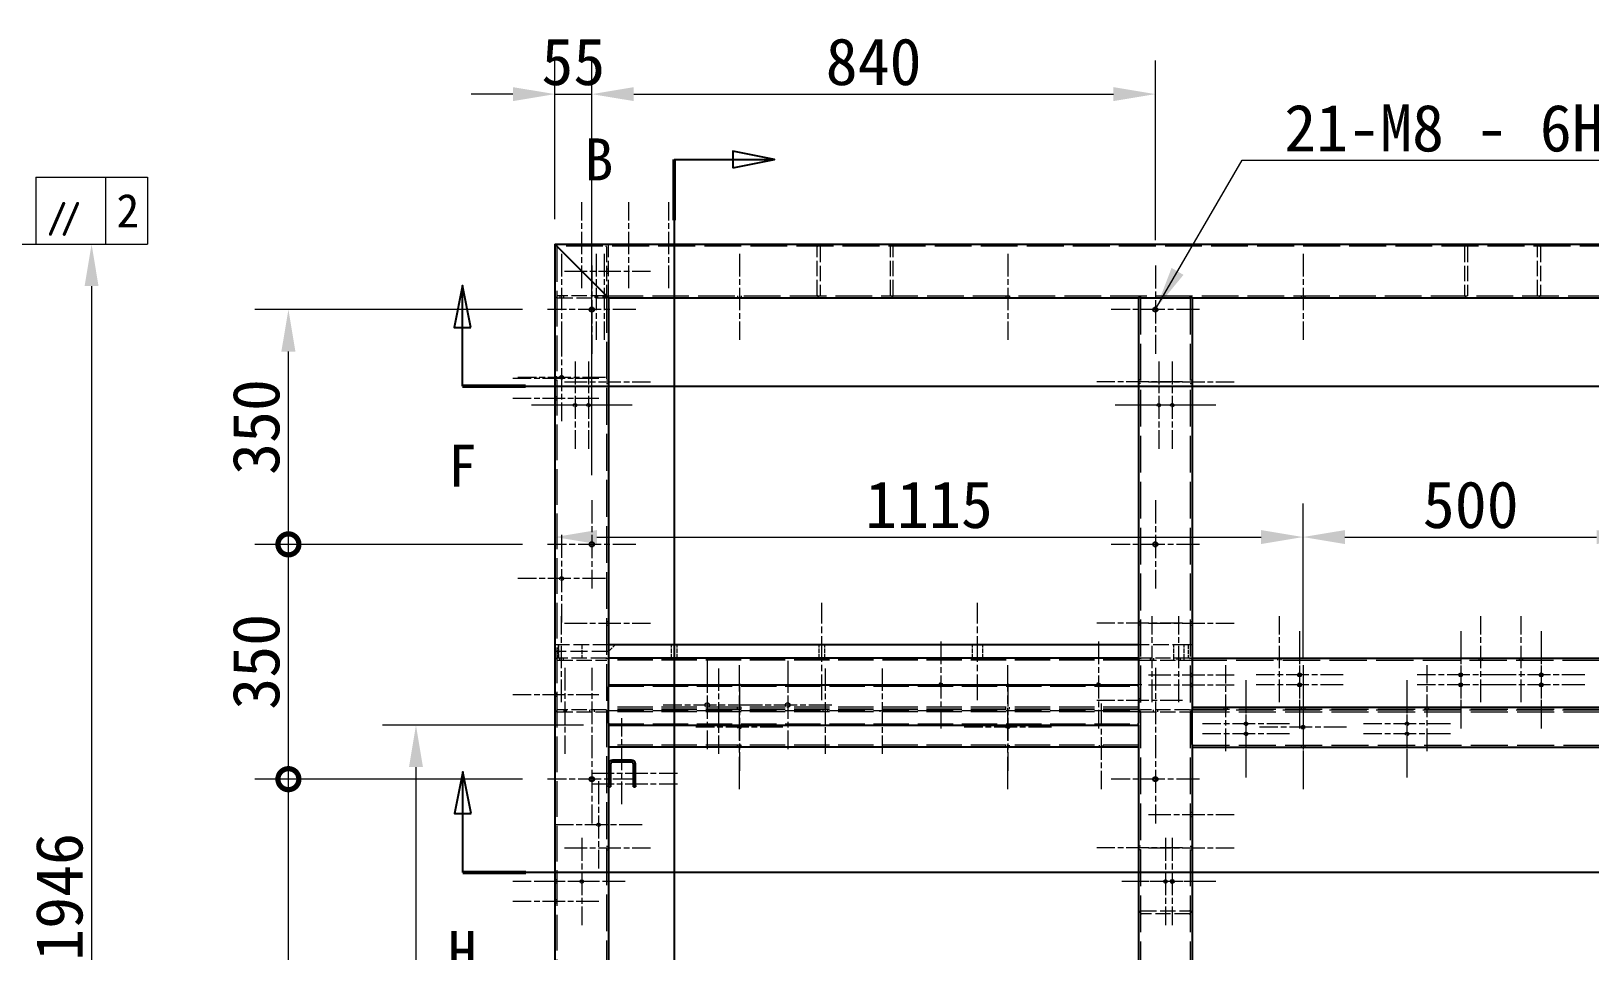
# Model space of a CAD drawing. Header units: millimetres. Extents: x 150 to 14713, y 137 to 10363.
# Drawn here: x 6264 to 8587, y 5230 to 6601 of the extents above; entities that cross this region are included whole.
import ezdxf

# ---------------------------------------------------------------- set-up
doc = ezdxf.new("R2010")
doc.units = ezdxf.units.MM
doc.header["$LTSCALE"] = 25
doc.linetypes.add('CHAIN', pattern=[0.3543, 0.2362, -0.0295, 0.0591, -0.0295])
doc.linetypes.add('DASHED', pattern=[0.2067, 0.1654, -0.0413])
for name, color, linetype, lineweight, true_color in [('中心标记 (ISO)', 1, 'CHAIN', 18, 0xff0000), ('中心线 (ISO)', 1, 'CHAIN', 18, 0xff0000), ('剖切线 (ISO)', 7, 'CHAIN', 25, 0x008000), ('尺寸 (ISO)', 7, 'Continuous', 18, 0x008000), ('符号 (ISO)', 7, 'Continuous', 18, 0x008000), ('隐藏 (ISO)', 5, 'DASHED', 18, 0x0000ff)]:
    doc.layers.add(name, color=color, linetype=linetype, lineweight=lineweight, true_color=true_color)
doc.layers.add('可见 (ISO)', color=7, linetype='Continuous', lineweight=25)
doc.styles.add('HZ_33', font='simfang.ttf')
doc.styles.add('文本样式100', font='AIGDT___.TTF')
doc.styles.add('最新国标', font='simfang.ttf')
doc.styles.add('注释文本 (ISO)', font='simfang.ttf')
doc.dimstyles.new('默认 (GB)', dxfattribs={"dimscale": 25, "dimtxt": 2.8, "dimasz": 2.5, "dimexe": 2, "dimexo": 1.5, "dimgap": 0.5, "dimtad": 1, "dimtoh": 1, "dimdsep": 46, "dimtxsty": '最新国标', "dimcen": 0.09, "dimdle": 10, "dimclrd": 256, "dimclre": 256, "dimclrt": 256, "dimaunit": 1, "dimadec": 3, "dimazin": 2, "dimtfac": 0.535714, "dimtdec": 3, "dimtmove": 0, "dimatfit": 3, "dimfxl": 0, "dimtolj": 1, "dimlwd": -1, "dimlwe": -1, "dimarcsym": 0})
doc.dimstyles.new('默认 (GB)$7', dxfattribs={"dimscale": 25, "dimtxt": 2.8, "dimasz": 2.5, "dimexe": 2, "dimexo": 1.5, "dimgap": 0.5, "dimtad": 1, "dimtoh": 1, "dimdsep": 46, "dimtxsty": '最新国标', "dimcen": 0.09, "dimdle": 10, "dimclrd": 256, "dimclre": 256, "dimclrt": 256, "dimaunit": 1, "dimadec": 3, "dimazin": 2, "dimtfac": 0.535714, "dimtdec": 3, "dimtmove": 0, "dimatfit": 3, "dimfxl": 0, "dimtolj": 1, "dimlwd": -1, "dimlwe": -1, "dimarcsym": 0})

# ---------------------------------------------------------------- blocks, each defined once
blk = doc.blocks.new('二维转换剖视图1')
at = {"layer": '剖切线 (ISO)', "linetype": 'Continuous'}
for p, q in [((294.889, 256.408), (292.389, 256.908)), ((292.389, 256.908), (292.389, 255.908)), ((288.889, 256.408), (292.389, 256.408)), ((292.389, 256.408), (294.889, 256.408)), ((292.389, 255.908), (294.889, 256.408)), ((288.889, 168.346), (292.389, 168.346)), ((294.889, 168.346), (292.389, 168.846)), ((292.389, 168.846), (292.389, 167.846)), ((292.389, 168.346), (294.889, 168.346)), ((292.389, 167.846), (294.889, 168.346))]:
    blk.add_line(p, q, dxfattribs=at)
at = {"layer": '剖切线 (ISO)', "linetype": 'CHAIN', "ltscale": 15.887245}
blk.add_line((288.889, 256.408), (288.889, 168.346), dxfattribs=at)
at = {"layer": '剖切线 (ISO)', "linetype": 'Continuous', "lineweight": 50}
for p, q in [((288.889, 256.408), (288.889, 252.779)), ((288.889, 171.975), (288.889, 168.346))]:
    blk.add_line(p, q, dxfattribs=at)
at = {"layer": '剖切线 (ISO)', "linetype": 'Continuous', "flags": 128}
for points in [[(292.389, 255.908), (294.889, 256.408), (292.389, 256.908), (292.389, 255.908)], [(292.389, 167.846), (294.889, 168.346), (292.389, 168.846), (292.389, 167.846)]]:
    blk.add_lwpolyline(points, dxfattribs=at)
at = {"layer": '剖切线 (ISO)'}
for points in [[(292.389, 255.908), (294.889, 256.408), (292.389, 256.908), (292.389, 255.908)], [(292.389, 167.846), (294.889, 168.346), (292.389, 168.846), (292.389, 167.846)]]:
    blk.add_solid(points, dxfattribs=at)
at = {"layer": '剖切线 (ISO)', "char_height": 2.5, "attachment_point": 7, "style": 'HZ_33'}
for insert in [(283.566, 255.158), (283.566, 167.096)]:
    blk.add_mtext('B', dxfattribs=dict(at, insert=insert))
blk = doc.blocks.new('二维转换剖视图5')
at = {"layer": '剖切线 (ISO)', "linetype": 'Continuous'}
for p, q in [((276.276, 248.89), (275.776, 246.39)), ((276.276, 246.39), (276.276, 248.89)), ((276.776, 246.39), (276.276, 248.89)), ((360.657, 248.89), (360.157, 246.39)), ((360.657, 246.39), (360.657, 248.89)), ((361.157, 246.39), (360.657, 248.89)), ((275.776, 246.39), (276.776, 246.39)), ((276.276, 242.89), (276.276, 246.39)), ((360.157, 246.39), (361.157, 246.39)), ((360.657, 242.89), (360.657, 246.39))]:
    blk.add_line(p, q, dxfattribs=at)
at = {"layer": '剖切线 (ISO)', "linetype": 'CHAIN', "ltscale": 16.253895}
blk.add_line((276.276, 242.89), (360.657, 242.89), dxfattribs=at)
at = {"layer": '剖切线 (ISO)', "linetype": 'Continuous', "lineweight": 50}
for p, q in [((276.276, 242.89), (280.034, 242.89)), ((356.898, 242.89), (360.657, 242.89))]:
    blk.add_line(p, q, dxfattribs=at)
at = {"layer": '剖切线 (ISO)', "linetype": 'Continuous', "flags": 128}
for points in [[(276.776, 246.39), (276.276, 248.89), (275.776, 246.39), (276.776, 246.39)], [(361.157, 246.39), (360.657, 248.89), (360.157, 246.39), (361.157, 246.39)]]:
    blk.add_lwpolyline(points, dxfattribs=at)
at = {"layer": '剖切线 (ISO)'}
for points in [[(276.776, 246.39), (276.276, 248.89), (275.776, 246.39), (276.776, 246.39)], [(361.157, 246.39), (360.657, 248.89), (360.157, 246.39), (361.157, 246.39)]]:
    blk.add_solid(points, dxfattribs=at)
at = {"layer": '剖切线 (ISO)', "char_height": 2.5, "attachment_point": 7, "style": 'HZ_33'}
for insert in [(275.42, 236.89), (359.801, 236.89)]:
    blk.add_mtext('F', dxfattribs=dict(at, insert=insert))
blk = doc.blocks.new('二维转换剖视图7')
at = {"layer": '剖切线 (ISO)', "linetype": 'Continuous'}
for p, q in [((276.305, 219.897), (275.805, 217.397)), ((276.305, 217.397), (276.305, 219.897)), ((276.805, 217.397), (276.305, 219.897)), ((360.399, 219.897), (359.899, 217.397)), ((360.399, 217.397), (360.399, 219.897)), ((360.899, 217.397), (360.399, 219.897)), ((275.805, 217.397), (276.805, 217.397)), ((276.305, 213.897), (276.305, 217.397)), ((359.899, 217.397), (360.899, 217.397)), ((360.399, 213.897), (360.399, 217.397))]:
    blk.add_line(p, q, dxfattribs=at)
at = {"layer": '剖切线 (ISO)', "linetype": 'CHAIN', "ltscale": 16.19981}
blk.add_line((360.399, 213.897), (276.305, 213.897), dxfattribs=at)
at = {"layer": '剖切线 (ISO)', "linetype": 'Continuous', "lineweight": 50}
for p, q in [((280.045, 213.897), (276.305, 213.897)), ((360.399, 213.897), (356.66, 213.897))]:
    blk.add_line(p, q, dxfattribs=at)
at = {"layer": '剖切线 (ISO)', "linetype": 'Continuous', "flags": 128}
for points in [[(276.805, 217.397), (276.305, 219.897), (275.805, 217.397), (276.805, 217.397)], [(360.899, 217.397), (360.399, 219.897), (359.899, 217.397), (360.899, 217.397)]]:
    blk.add_lwpolyline(points, dxfattribs=at)
at = {"layer": '剖切线 (ISO)'}
for points in [[(276.805, 217.397), (276.305, 219.897), (275.805, 217.397), (276.805, 217.397)], [(360.899, 217.397), (360.399, 219.897), (359.899, 217.397), (360.899, 217.397)]]:
    blk.add_solid(points, dxfattribs=at)
at = {"layer": '剖切线 (ISO)', "char_height": 2.5, "attachment_point": 7, "style": 'HZ_33'}
for insert in [(275.418, 207.897), (359.512, 207.897)]:
    blk.add_mtext('H', dxfattribs=dict(at, insert=insert))
blk = doc.blocks.new('*D13')
at = {"layer": 'Defpoints', "color": 0, "transparency": 16777216}
for p in [(5816.4, 6283.8), (5892.4, 4337.8), (6354.1, 4337.8)]:
    blk.add_point(p, dxfattribs=at)
at = {"layer": '尺寸 (ISO)', "color": 116, "true_color": 0x00803f, "transparency": 16777216}
for p, q in [((5853.9, 6283.8), (6404.1, 6283.8)), ((6354.1, 6221.3), (6354.1, 4400.3)), ((5929.9, 4337.8), (6404.1, 4337.8))]:
    blk.add_line(p, q, dxfattribs=at)
for points in [[(6343.7, 6221.3), (6364.5, 6221.3), (6354.1, 6283.8)], [(6343.7, 4400.3), (6364.5, 4400.3), (6354.1, 4337.8)]]:
    blk.add_solid(points, dxfattribs=at)
at = {"layer": '尺寸 (ISO)', "transparency": 16777216, "insert": (6306.2, 5310.8), "char_height": 70, "attachment_point": 5, "rotation": 90, "style": '最新国标'}
blk.add_mtext('\\A1;1946', dxfattribs=at)
blk = doc.blocks.new('GDT 标识符号(&T)2')
at = {"layer": '符号 (ISO)'}
for p, q in [((250.836, 255.352), (257.49, 255.352)), ((250.836, 255.352), (250.836, 251.352)), ((254.992, 255.352), (254.992, 251.352)), ((257.49, 255.352), (257.49, 251.352)), ((250.836, 251.352), (257.49, 251.352))]:
    blk.add_line(p, q, dxfattribs=at)
at = {"layer": '符号 (ISO)', "char_height": 2, "attachment_point": 7}
for s, insert, style in [('f', (251.495, 251.841), '文本样式100'), ('2', (255.646, 252.352), '注释文本 (ISO)')]:
    blk.add_mtext(s, dxfattribs=dict(at, insert=insert, style=style))
blk = doc.blocks.new('*D27')
at = {"layer": 'Defpoints', "color": 0, "transparency": 16777216}
for p in [(7124.7, 5566.8), (6837.6, 4337.8), (7103, 4337.8)]:
    blk.add_point(p, dxfattribs=at)
at = {"layer": '尺寸 (ISO)', "color": 116, "true_color": 0x00803f, "transparency": 16777216}
for p, q in [((7087.2, 5566.8), (6787.6, 5566.8)), ((6837.6, 5504.3), (6837.6, 4400.3)), ((7065.5, 4337.8), (6787.6, 4337.8))]:
    blk.add_line(p, q, dxfattribs=at)
for points in [[(6827.2, 5504.3), (6848, 5504.3), (6837.6, 5566.8)], [(6827.2, 4400.3), (6848, 4400.3), (6837.6, 4337.8)]]:
    blk.add_solid(points, dxfattribs=at)
at = {"layer": '尺寸 (ISO)', "transparency": 16777216, "insert": (6789.7, 4952.3), "char_height": 70, "attachment_point": 5, "rotation": 90, "style": '最新国标'}
blk.add_mtext('\\A1;1229', dxfattribs=at)
blk = doc.blocks.new('_DotSmall')
at = {"color": 0, "linetype": 'ByBlock', "const_width": 0.5}
blk.add_lwpolyline([(-0.0625, 0, 1), (0.0625, 0, 1)], format="xyb", close=True, dxfattribs=at)
blk = doc.blocks.new('*D29')
at = {"layer": 'Defpoints', "color": 0, "transparency": 16777216}
for p in [(6647.5, 5486.3), (7033.9, 5486.3), (7105.9, 4337.8)]:
    blk.add_point(p, dxfattribs=at)
at = {"layer": '尺寸 (ISO)', "color": 116, "true_color": 0x00803f, "transparency": 16777216}
for p, q in [((6996.4, 5486.3), (6597.5, 5486.3)), ((6647.5, 4400.3), (6647.5, 5486.3)), ((7068.4, 4337.8), (6597.5, 4337.8))]:
    blk.add_line(p, q, dxfattribs=at)
blk.add_solid([(6637, 4400.3), (6657.9, 4400.3), (6647.5, 4337.8)], dxfattribs=at)
at = {"layer": '尺寸 (ISO)', "color": 116, "true_color": 0x00803f, "transparency": 16777216, "xscale": 62.5, "yscale": 62.5, "zscale": 62.5, "rotation": 90}
blk.add_blockref('_DotSmall', (6647.5, 5486.3), dxfattribs=at)
at = {"layer": '尺寸 (ISO)', "transparency": 16777216, "insert": (6599.4, 4912), "char_height": 70, "attachment_point": 5, "rotation": 90, "style": '最新国标'}
blk.add_mtext('\\A1;1148.5', dxfattribs=at)
blk = doc.blocks.new('*D30')
at = {"layer": 'Defpoints', "color": 0, "transparency": 16777216}
for p in [(6647.5, 5836.3), (7033.9, 5836.3), (7033.9, 5486.3)]:
    blk.add_point(p, dxfattribs=at)
at = {"layer": '尺寸 (ISO)', "color": 116, "true_color": 0x00803f, "transparency": 16777216}
for p, q in [((6996.4, 5836.3), (6597.5, 5836.3)), ((6647.5, 5486.3), (6647.5, 5836.3)), ((6996.4, 5486.3), (6597.5, 5486.3))]:
    blk.add_line(p, q, dxfattribs=at)
at = {"layer": '尺寸 (ISO)', "color": 116, "true_color": 0x00803f, "transparency": 16777216, "xscale": 62.5, "yscale": 62.5, "zscale": 62.5}
for p, rotation in [((6647.5, 5836.3), 90), ((6647.5, 5486.3), 270)]:
    blk.add_blockref('_DotSmall', p, dxfattribs=dict(at, rotation=rotation))
at = {"layer": '尺寸 (ISO)', "transparency": 16777216, "insert": (6599.6, 5661.3), "char_height": 70, "attachment_point": 5, "rotation": 90, "style": '最新国标'}
blk.add_mtext('\\A1;350', dxfattribs=at)
blk = doc.blocks.new('*D31')
at = {"layer": 'Defpoints', "color": 0, "transparency": 16777216}
for p in [(6647.5, 6186.3), (7033.9, 6186.3), (7033.9, 5836.3)]:
    blk.add_point(p, dxfattribs=at)
at = {"layer": '尺寸 (ISO)', "color": 116, "true_color": 0x00803f, "transparency": 16777216}
for p, q in [((6996.4, 6186.3), (6597.5, 6186.3)), ((6647.5, 5836.3), (6647.5, 6123.8)), ((6996.4, 5836.3), (6597.5, 5836.3))]:
    blk.add_line(p, q, dxfattribs=at)
blk.add_solid([(6637, 6123.8), (6657.9, 6123.8), (6647.5, 6186.3)], dxfattribs=at)
at = {"layer": '尺寸 (ISO)', "color": 116, "true_color": 0x00803f, "transparency": 16777216, "xscale": 62.5, "yscale": 62.5, "zscale": 62.5, "rotation": 270}
blk.add_blockref('_DotSmall', (6647.5, 5836.3), dxfattribs=at)
at = {"layer": '尺寸 (ISO)', "transparency": 16777216, "insert": (6599.6, 6011.3), "char_height": 70, "attachment_point": 5, "rotation": 90, "style": '最新国标'}
blk.add_mtext('\\A1;350', dxfattribs=at)
blk = doc.blocks.new('*D32')
at = {"layer": 'Defpoints', "color": 0, "transparency": 16777216}
for p in [(7099.7, 6507.5), (7044.7, 6283.8), (7099.7, 5902.1)]:
    blk.add_point(p, dxfattribs=at)
at = {"layer": '尺寸 (ISO)', "color": 116, "true_color": 0x00803f, "transparency": 16777216}
for p, q in [((7044.7, 6321.3), (7044.7, 6557.5)), ((7099.7, 5939.6), (7099.7, 6557.5)), ((6982.2, 6507.5), (6919.7, 6507.5)), ((7044.7, 6507.5), (7099.7, 6507.5)), ((7162.2, 6507.5), (7224.7, 6507.5))]:
    blk.add_line(p, q, dxfattribs=at)
for points in [[(6982.2, 6517.9), (6982.2, 6497.1), (7044.7, 6507.5)], [(7162.2, 6517.9), (7162.2, 6497.1), (7099.7, 6507.5)]]:
    blk.add_solid(points, dxfattribs=at)
at = {"layer": '尺寸 (ISO)', "transparency": 16777216, "insert": (7072.2, 6555.4), "char_height": 70, "attachment_point": 5, "style": '最新国标'}
blk.add_mtext('\\A1;55', dxfattribs=at)
blk = doc.blocks.new('*D33')
at = {"layer": 'Defpoints', "color": 0, "transparency": 16777216}
for p in [(7939.7, 6507.5), (7099.7, 6252.1), (7939.7, 6252.1)]:
    blk.add_point(p, dxfattribs=at)
at = {"layer": '尺寸 (ISO)', "color": 116, "true_color": 0x00803f, "transparency": 16777216}
for p, q in [((7099.7, 6289.6), (7099.7, 6557.5)), ((7939.7, 6289.6), (7939.7, 6557.5)), ((7162.2, 6507.5), (7877.2, 6507.5))]:
    blk.add_line(p, q, dxfattribs=at)
for points in [[(7162.2, 6517.9), (7162.2, 6497.1), (7099.7, 6507.5)], [(7877.2, 6517.9), (7877.2, 6497.1), (7939.7, 6507.5)]]:
    blk.add_solid(points, dxfattribs=at)
at = {"layer": '尺寸 (ISO)', "transparency": 16777216, "insert": (7519.7, 6555.4), "char_height": 70, "attachment_point": 5, "style": '最新国标'}
blk.add_mtext('\\A1;840', dxfattribs=at)
blk = doc.blocks.new('*D38')
at = {"layer": 'Defpoints', "color": 0, "transparency": 16777216}
for p in [(7044.7, 5847.2), (8159.7, 5847.2), (8159.7, 5628.8)]:
    blk.add_point(p, dxfattribs=at)
at = {"layer": '尺寸 (ISO)', "color": 116, "true_color": 0x00803f, "transparency": 16777216}
for p, q in [((8159.7, 5666.3), (8159.7, 5897.2)), ((7107.2, 5847.2), (8097.2, 5847.2))]:
    blk.add_line(p, q, dxfattribs=at)
for points in [[(7107.2, 5857.6), (7107.2, 5836.8), (7044.7, 5847.2)], [(8097.2, 5857.6), (8097.2, 5836.8), (8159.7, 5847.2)]]:
    blk.add_solid(points, dxfattribs=at)
at = {"layer": '尺寸 (ISO)', "transparency": 16777216, "insert": (7602.2, 5895.1), "char_height": 70, "attachment_point": 5, "style": '最新国标'}
blk.add_mtext('\\A1;1115', dxfattribs=at)
blk = doc.blocks.new('*D39')
at = {"layer": 'Defpoints', "color": 0, "transparency": 16777216}
for p in [(8659.7, 5847.2), (8159.7, 5628.8), (8659.7, 5628.8)]:
    blk.add_point(p, dxfattribs=at)
at = {"layer": '尺寸 (ISO)', "color": 116, "true_color": 0x00803f, "transparency": 16777216}
for p, q in [((8159.7, 5666.3), (8159.7, 5897.2)), ((8659.7, 5666.3), (8659.7, 5897.2)), ((8222.2, 5847.2), (8597.2, 5847.2))]:
    blk.add_line(p, q, dxfattribs=at)
for points in [[(8222.2, 5857.6), (8222.2, 5836.8), (8159.7, 5847.2)], [(8597.2, 5857.6), (8597.2, 5836.8), (8659.7, 5847.2)]]:
    blk.add_solid(points, dxfattribs=at)
at = {"layer": '尺寸 (ISO)', "transparency": 16777216, "insert": (8409.7, 5895.1), "char_height": 70, "attachment_point": 5, "style": '最新国标'}
blk.add_mtext('\\A1;500', dxfattribs=at)

msp = doc.modelspace()

# ---------------------------------------------------------------- linework, layer by layer
at = {"layer": '中心标记 (ISO)', "ltscale": 5.851385}
for p, q in [((7099.686, 6252.118), (7099.686, 6120.471)), ((7939.686, 6252.118), (7939.686, 6120.471)), ((7165.51, 6186.295), (7033.863, 6186.295)), ((8005.51, 6186.295), (7873.863, 6186.295)), ((7099.686, 5902.118), (7099.686, 5770.471)), ((7939.686, 5902.118), (7939.686, 5770.471)), ((7165.51, 5836.295), (7033.863, 5836.295)), ((8005.51, 5836.295), (7873.863, 5836.295)), ((7271.686, 5662.618), (7271.686, 5530.971)), ((7391.686, 5662.618), (7391.686, 5530.971)), ((7337.51, 5596.795), (7205.863, 5596.795)), ((7457.51, 5596.795), (7325.863, 5596.795)), ((7099.686, 5552.118), (7099.686, 5420.471)), ((7939.686, 5552.118), (7939.686, 5420.471)), ((7165.51, 5486.295), (7033.863, 5486.295)), ((8005.51, 5486.295), (7873.863, 5486.295))]:
    msp.add_line(p, q, dxfattribs=at)
at = {"layer": '中心标记 (ISO)', "ltscale": 5.800403}
for p, q in [((7054.686, 6150.545), (7054.686, 6020.045)), ((7119.936, 6085.295), (6989.436, 6085.295)), ((7054.686, 5850.545), (7054.686, 5720.045)), ((7119.936, 5785.295), (6989.436, 5785.295))]:
    msp.add_line(p, q, dxfattribs=at)
at = {"layer": '中心标记 (ISO)', "ltscale": 5.774489}
for p, q in [((7074.686, 6108.753), (7074.686, 5978.836)), ((7094.686, 6108.753), (7094.686, 5978.836)), ((7944.686, 6108.753), (7944.686, 5978.836)), ((7964.686, 6108.753), (7964.686, 5978.836)), ((7139.645, 6043.795), (7009.728, 6043.795)), ((7159.645, 6043.795), (7029.728, 6043.795)), ((8009.645, 6043.795), (7879.728, 6043.795)), ((8029.645, 6043.795), (7899.728, 6043.795)), ((7619.686, 5691.753), (7619.686, 5561.836)), ((7854.686, 5691.753), (7854.686, 5561.836)), ((8154.686, 5706.753), (8154.686, 5576.836)), ((8154.686, 5691.753), (8154.686, 5561.836)), ((8394.686, 5706.753), (8394.686, 5576.836)), ((8394.686, 5691.753), (8394.686, 5561.836)), ((8514.686, 5706.753), (8514.686, 5576.836)), ((8514.686, 5691.753), (8514.686, 5561.836)), ((7319.686, 5628.753), (7319.686, 5498.836)), ((7684.645, 5626.795), (7554.728, 5626.795)), ((7719.686, 5628.753), (7719.686, 5498.836)), ((7919.645, 5626.795), (7789.728, 5626.795)), ((8074.686, 5633.753), (8074.686, 5503.836)), ((8219.645, 5641.795), (8089.728, 5641.795)), ((8219.645, 5626.795), (8089.728, 5626.795)), ((8159.686, 5628.753), (8159.686, 5498.836)), ((8314.686, 5633.753), (8314.686, 5503.836)), ((8459.645, 5641.795), (8329.728, 5641.795)), ((8459.645, 5626.795), (8329.728, 5626.795)), ((8579.645, 5641.795), (8449.728, 5641.795)), ((8579.645, 5626.795), (8449.728, 5626.795)), ((8074.686, 5618.753), (8074.686, 5488.836)), ((8314.686, 5618.753), (8314.686, 5488.836)), ((7384.645, 5563.795), (7254.728, 5563.795)), ((7784.645, 5563.795), (7654.728, 5563.795)), ((8139.645, 5568.795), (8009.728, 5568.795)), ((8139.645, 5553.795), (8009.728, 5553.795)), ((8224.645, 5563.795), (8094.728, 5563.795)), ((8379.645, 5568.795), (8249.728, 5568.795)), ((8379.645, 5553.795), (8249.728, 5553.795)), ((7109.686, 5483.253), (7109.686, 5353.336)), ((7174.645, 5418.295), (7044.728, 5418.295)), ((7084.686, 5398.753), (7084.686, 5268.836)), ((7954.686, 5398.753), (7954.686, 5268.836)), ((7964.686, 5398.753), (7964.686, 5268.836)), ((7149.645, 5333.795), (7019.728, 5333.795)), ((8019.645, 5333.795), (7889.728, 5333.795)), ((8029.645, 5333.795), (7899.728, 5333.795))]:
    msp.add_line(p, q, dxfattribs=at)
at = {"layer": '中心线 (ISO)', "ltscale": 5.689282}
for p, q in [((7084.686, 6218.295), (7084.686, 6346.295)), ((7154.686, 6218.295), (7154.686, 6346.295)), ((7214.686, 6218.295), (7214.686, 6346.295)), ((7054.686, 6269.295), (7054.686, 6141.295)), ((7106.186, 6269.295), (7106.186, 6141.295)), ((7118.186, 6269.295), (7118.186, 6141.295)), ((7319.686, 6269.295), (7319.686, 6141.295)), ((7719.686, 6269.295), (7719.686, 6141.295)), ((8159.686, 6269.295), (8159.686, 6141.295)), ((7059.186, 6243.795), (7187.186, 6243.795)), ((7110.186, 6083.795), (6982.186, 6083.795)), ((7059.186, 6078.795), (7187.186, 6078.795)), ((7980.186, 6078.795), (7852.186, 6078.795)), ((7929.186, 6078.795), (8057.186, 6078.795)), ((7110.186, 6053.795), (6982.186, 6053.795)), ((7054.686, 5601.295), (7054.686, 5729.295)), ((7059.186, 5718.795), (7187.186, 5718.795)), ((7980.186, 5718.795), (7852.186, 5718.795)), ((7929.186, 5718.795), (8057.186, 5718.795)), ((7934.686, 5601.295), (7934.686, 5729.295)), ((7974.686, 5601.295), (7974.686, 5729.295)), ((8124.686, 5601.295), (8124.686, 5729.295)), ((8424.686, 5601.295), (8424.686, 5729.295)), ((8484.686, 5601.295), (8484.686, 5729.295)), ((7059.686, 5652.295), (7059.686, 5524.295)), ((7099.686, 5652.295), (7099.686, 5524.295)), ((7939.686, 5652.295), (7939.686, 5524.295)), ((8044.686, 5528.295), (8044.686, 5656.295)), ((8344.686, 5528.295), (8344.686, 5656.295)), ((7929.186, 5641.795), (8057.186, 5641.795)), ((7929.186, 5626.795), (8057.186, 5626.795)), ((7110.186, 5611.795), (6982.186, 5611.795)), ((7980.186, 5603.795), (7852.186, 5603.795)), ((7858.686, 5599.295), (7858.686, 5471.295)), ((7144.686, 5449.295), (7144.686, 5577.295)), ((7099.186, 5495.295), (7227.186, 5495.295)), ((7099.186, 5479.295), (7227.186, 5479.295)), ((7929.186, 5433.795), (8057.186, 5433.795)), ((7059.186, 5383.795), (7187.186, 5383.795)), ((7980.186, 5383.795), (7852.186, 5383.795)), ((7929.186, 5383.795), (8057.186, 5383.795)), ((7110.186, 5333.795), (6982.186, 5333.795)), ((7110.186, 5303.795), (6982.186, 5303.795))]:
    msp.add_line(p, q, dxfattribs=at)
at = {"layer": '中心线 (ISO)', "ltscale": 6.444903}
for p, q in [((7222.686, 5604.295), (7222.686, 5749.295)), ((7442.686, 5604.295), (7442.686, 5749.295)), ((7674.686, 5604.295), (7674.686, 5749.295))]:
    msp.add_line(p, q, dxfattribs=at)
at = {"layer": '中心线 (ISO)', "ltscale": 5.644834}
for p, q in [((7288.486, 5651.295), (7288.486, 5524.295)), ((7447.486, 5651.295), (7447.486, 5524.295)), ((7532.486, 5651.295), (7532.486, 5524.295))]:
    msp.add_line(p, q, dxfattribs=at)
at = {"layer": '中心线 (ISO)', "ltscale": 8.222835}
for p, q in [((7319.686, 5471.295), (7319.686, 5656.295)), ((7719.686, 5471.295), (7719.686, 5656.295)), ((8159.686, 5656.295), (8159.686, 5471.295))]:
    msp.add_line(p, q, dxfattribs=at)
at = {"layer": '可见 (ISO)'}
for p, q in [((7044.686, 6283.795), (7048.686, 6279.795)), ((7044.686, 6283.795), (7044.686, 4353.795)), ((7044.686, 6283.795), (8904.686, 6283.795)), ((7048.686, 6279.795), (7044.686, 6283.795)), ((7120.686, 6207.795), (7048.686, 6279.795)), ((7048.686, 6279.795), (7120.686, 6207.795)), ((7120.686, 6207.795), (7124.686, 6203.795)), ((7124.686, 6203.795), (7120.686, 6207.795)), ((7124.686, 6203.795), (7124.686, 5626.795)), ((7124.686, 6203.795), (7914.686, 6203.795)), ((7918.686, 6203.795), (7914.686, 6203.795)), ((7914.686, 6203.795), (7914.686, 5626.795)), ((7918.686, 6203.795), (7990.686, 6203.795)), ((7994.686, 6203.795), (7990.686, 6203.795)), ((7994.686, 6203.795), (7994.686, 5593.795)), ((7994.686, 6203.795), (8824.686, 6203.795)), ((7914.686, 5686.795), (7124.686, 5686.795)), ((7914.686, 5666.795), (7124.686, 5666.795)), ((7994.686, 5666.795), (8824.686, 5666.795)), ((7124.686, 5626.795), (7124.686, 5623.795)), ((7124.686, 5626.795), (7914.686, 5626.795)), ((7124.686, 5569.795), (7124.686, 5623.795)), ((7914.686, 5623.795), (7914.686, 5626.795)), ((7914.686, 5623.795), (7914.686, 5569.795)), ((7994.686, 5593.795), (7994.686, 5589.795)), ((7994.686, 5593.795), (8824.686, 5593.795)), ((7994.686, 5537.795), (7994.686, 5589.795)), ((7124.686, 5569.795), (7124.686, 5566.795)), ((7124.686, 5566.795), (7914.686, 5566.795)), ((7124.686, 5566.795), (7124.686, 5508.795)), ((7914.686, 5566.795), (7914.686, 5569.795)), ((7914.686, 5566.795), (7914.686, 5118.795)), ((7914.686, 5533.795), (7124.686, 5533.795)), ((7994.686, 5537.795), (7994.686, 5533.795)), ((7994.686, 5533.795), (8824.686, 5533.795)), ((7994.686, 5533.795), (7994.686, 4433.795)), ((7124.686, 5508.795), (7124.686, 5476.795)), ((7127.686, 5508.795), (7127.686, 5476.795)), ((7158.686, 5514.795), (7130.686, 5514.795)), ((7158.686, 5511.795), (7130.686, 5511.795)), ((7161.686, 5476.795), (7161.686, 5508.795)), ((7164.686, 5476.795), (7164.686, 5508.795)), ((7124.686, 5474.795), (7124.686, 5476.795)), ((7124.686, 5474.795), (7127.686, 5474.795)), ((7124.686, 5474.795), (7124.686, 5118.795)), ((7127.686, 5476.795), (7127.686, 5474.795)), ((7161.686, 5474.795), (7161.686, 5476.795)), ((7161.686, 5474.795), (7164.686, 5474.795)), ((7164.686, 5476.795), (7164.686, 5474.795))]:
    msp.add_line(p, q, dxfattribs=at)
for centre, radius in [((7099.686, 6186.295), 3.324), ((7939.686, 6186.295), 3.323), ((7099.686, 5836.295), 3.324), ((7939.686, 5836.295), 3.323), ((8154.686, 5641.795), 2.459), ((8154.686, 5626.795), 2.459), ((8394.686, 5641.795), 2.459), ((8394.686, 5626.795), 2.459), ((8514.686, 5641.795), 2.459), ((8514.686, 5626.795), 2.459), ((8159.686, 5563.795), 2.458), ((7099.686, 5486.295), 3.324), ((7939.686, 5486.295), 3.323), ((7964.686, 5333.795), 2.458)]:
    msp.add_circle(centre, radius, dxfattribs=at)
for centre, radius, start, end in [((7619.686, 5626.795), 2.458, 0, 180), ((7854.686, 5626.795), 2.458, 0, 180), ((7130.686, 5508.795), 6, 90, 180), ((7130.686, 5508.795), 3, 90, 180), ((7158.686, 5508.795), 6, 0, 90), ((7158.686, 5508.795), 3, 0, 90)]:
    msp.add_arc(centre, radius, start, end, dxfattribs=at)
at = {"layer": '隐藏 (ISO)', "ltscale": 12.858883}
msp.add_line((7047.686, 6280.795), (7047.686, 4353.795), dxfattribs=at)
at = {"layer": '隐藏 (ISO)', "ltscale": 13.288179}
msp.add_line((8901.686, 6280.795), (7047.686, 6280.795), dxfattribs=at)
at = {"layer": '隐藏 (ISO)', "ltscale": 0.228464}
for p, q in [((7081.363, 6280.795), (7081.363, 6283.795)), ((7088.01, 6280.795), (7088.01, 6283.795)), ((7151.363, 6280.795), (7151.363, 6283.795)), ((7158.01, 6280.795), (7158.01, 6283.795)), ((7211.363, 6280.795), (7211.363, 6283.795)), ((7218.01, 6280.795), (7218.01, 6283.795)), ((7121.686, 6247.118), (7124.686, 6247.118)), ((7121.686, 6240.471), (7124.686, 6240.471)), ((7051.936, 6206.795), (7051.936, 6203.795)), ((7057.436, 6206.795), (7057.436, 6203.795)), ((7104.119, 6206.795), (7104.119, 6203.795)), ((7108.253, 6206.795), (7108.253, 6203.795)), ((7116.119, 6206.795), (7116.119, 6203.795)), ((7120.253, 6206.795), (7120.253, 6203.795)), ((7316.936, 6206.795), (7316.936, 6203.795)), ((7322.436, 6206.795), (7322.436, 6203.795)), ((7716.936, 6206.795), (7716.936, 6203.795)), ((7722.436, 6206.795), (7722.436, 6203.795)), ((8156.936, 6206.795), (8156.936, 6203.795)), ((8162.436, 6206.795), (8162.436, 6203.795)), ((7047.686, 6086.253), (7044.686, 6086.253)), ((7047.686, 6081.336), (7044.686, 6081.336)), ((7121.686, 6081.545), (7124.686, 6081.545)), ((7121.686, 6076.045), (7124.686, 6076.045)), ((7917.686, 6081.545), (7914.686, 6081.545)), ((7917.686, 6076.045), (7914.686, 6076.045)), ((7991.686, 6081.545), (7994.686, 6081.545)), ((7991.686, 6076.045), (7994.686, 6076.045)), ((7047.686, 6056.253), (7044.686, 6056.253)), ((7047.686, 6051.336), (7044.686, 6051.336)), ((7121.686, 5721.545), (7124.686, 5721.545)), ((7121.686, 5716.045), (7124.686, 5716.045)), ((7917.686, 5721.545), (7914.686, 5721.545)), ((7917.686, 5716.045), (7914.686, 5716.045)), ((7991.686, 5721.545), (7994.686, 5721.545)), ((7991.686, 5716.045), (7994.686, 5716.045)), ((7051.936, 5663.795), (7051.936, 5666.795)), ((7057.436, 5663.795), (7057.436, 5666.795)), ((7218.498, 5663.795), (7218.498, 5666.795)), ((7226.874, 5663.795), (7226.874, 5666.795)), ((7438.498, 5663.795), (7438.498, 5666.795)), ((7446.874, 5663.795), (7446.874, 5666.795)), ((7667.04, 5663.795), (7667.04, 5666.795)), ((7682.333, 5663.795), (7682.333, 5666.795)), ((7932.228, 5663.795), (7932.228, 5666.795)), ((7937.145, 5663.795), (7937.145, 5666.795)), ((7967.04, 5663.795), (7967.04, 5666.795)), ((7972.228, 5663.795), (7972.228, 5666.795)), ((7977.145, 5663.795), (7977.145, 5666.795)), ((7982.333, 5663.795), (7982.333, 5666.795)), ((8122.228, 5663.795), (8122.228, 5666.795)), ((8127.145, 5663.795), (8127.145, 5666.795)), ((8422.228, 5663.795), (8422.228, 5666.795)), ((8427.145, 5663.795), (8427.145, 5666.795)), ((8482.228, 5663.795), (8482.228, 5666.795)), ((8487.145, 5663.795), (8487.145, 5666.795)), ((7991.686, 5644.253), (7994.686, 5644.253)), ((7991.686, 5639.336), (7994.686, 5639.336)), ((7991.686, 5629.253), (7994.686, 5629.253)), ((7991.686, 5624.336), (7994.686, 5624.336)), ((7047.686, 5614.253), (7044.686, 5614.253)), ((7047.686, 5609.336), (7044.686, 5609.336)), ((7917.686, 5606.253), (7914.686, 5606.253)), ((7917.686, 5601.336), (7914.686, 5601.336)), ((7058.065, 5589.795), (7058.065, 5586.795)), ((7061.307, 5589.795), (7061.307, 5586.795)), ((7096.363, 5589.795), (7096.363, 5586.795)), ((7103.01, 5589.795), (7103.01, 5586.795)), ((7316.936, 5590.795), (7316.936, 5593.795)), ((7322.436, 5590.795), (7322.436, 5593.795)), ((7716.936, 5590.795), (7716.936, 5593.795)), ((7722.436, 5590.795), (7722.436, 5593.795)), ((7936.363, 5589.795), (7936.363, 5586.795)), ((7943.01, 5589.795), (7943.01, 5586.795)), ((8042.228, 5590.795), (8042.228, 5593.795)), ((8047.145, 5590.795), (8047.145, 5593.795)), ((8156.936, 5593.795), (8156.936, 5590.795)), ((8162.436, 5593.795), (8162.436, 5590.795)), ((8342.228, 5590.795), (8342.228, 5593.795)), ((8347.145, 5590.795), (8347.145, 5593.795)), ((7316.936, 5533.795), (7316.936, 5536.795)), ((7322.436, 5533.795), (7322.436, 5536.795)), ((7716.936, 5533.795), (7716.936, 5536.795)), ((7722.436, 5533.795), (7722.436, 5536.795)), ((7855.936, 5536.795), (7855.936, 5533.795)), ((7861.436, 5536.795), (7861.436, 5533.795)), ((8156.936, 5536.795), (8156.936, 5533.795)), ((8162.436, 5536.795), (8162.436, 5533.795)), ((7134.686, 5511.795), (7134.686, 5514.795)), ((7143.065, 5511.795), (7143.065, 5514.795)), ((7146.307, 5511.795), (7146.307, 5514.795)), ((7154.686, 5511.795), (7154.686, 5514.795)), ((7161.686, 5497.753), (7164.686, 5497.753)), ((7161.686, 5492.836), (7164.686, 5492.836)), ((7161.686, 5481.753), (7164.686, 5481.753)), ((7161.686, 5476.836), (7164.686, 5476.836)), ((7991.686, 5437.118), (7994.686, 5437.118)), ((7991.686, 5430.471), (7994.686, 5430.471)), ((7121.686, 5386.545), (7124.686, 5386.545)), ((7121.686, 5381.045), (7124.686, 5381.045)), ((7917.686, 5386.545), (7914.686, 5386.545)), ((7917.686, 5381.045), (7914.686, 5381.045)), ((7991.686, 5386.545), (7994.686, 5386.545)), ((7991.686, 5381.045), (7994.686, 5381.045)), ((7047.686, 5336.253), (7044.686, 5336.253)), ((7047.686, 5331.336), (7044.686, 5331.336)), ((7047.686, 5306.253), (7044.686, 5306.253)), ((7047.686, 5301.336), (7044.686, 5301.336))]:
    msp.add_line(p, q, dxfattribs=at)
at = {"layer": '隐藏 (ISO)', "ltscale": 5.485426}
for p, q in [((7121.686, 6279.795), (7121.686, 6207.795)), ((7124.686, 6207.795), (7124.686, 6279.795)), ((7435.813, 6207.795), (7435.813, 6279.795)), ((7440.056, 6279.795), (7440.056, 6207.795)), ((7544.708, 6207.795), (7544.708, 6279.795)), ((7548.951, 6207.795), (7548.951, 6279.795)), ((8400.422, 6279.795), (8400.422, 6207.795)), ((8404.665, 6279.795), (8404.665, 6207.795)), ((8509.317, 6207.795), (8509.317, 6279.795)), ((8513.559, 6279.795), (8513.559, 6207.795)), ((7120.686, 6206.795), (7048.686, 6206.795)), ((7048.686, 6203.795), (7120.686, 6203.795)), ((7120.686, 5666.795), (7048.686, 5666.795)), ((7048.686, 5663.795), (7120.686, 5663.795)), ((7990.686, 5666.795), (7918.686, 5666.795)), ((7918.686, 5663.795), (7990.686, 5663.795)), ((7120.686, 5589.795), (7048.686, 5589.795)), ((7048.686, 5586.795), (7120.686, 5586.795)), ((7990.686, 5589.795), (7918.686, 5589.795)), ((7918.686, 5586.795), (7990.686, 5586.795)), ((7918.686, 5289.81), (7990.686, 5289.81)), ((7990.686, 5285.567), (7918.686, 5285.567))]:
    msp.add_line(p, q, dxfattribs=at)
at = {"layer": '隐藏 (ISO)', "ltscale": 0.582005}
for p, q in [((7124.686, 6279.795), (7124.686, 6283.795)), ((7124.686, 6203.795), (7124.686, 6207.795)), ((7914.686, 5586.795), (7918.686, 5586.795)), ((7990.686, 5586.795), (7994.686, 5586.795))]:
    msp.add_line(p, q, dxfattribs=at)
at = {"layer": '隐藏 (ISO)', "ltscale": 0.478602}
for p, q in [((7048.686, 6203.795), (7044.686, 6203.795)), ((7124.686, 6203.795), (7120.686, 6203.795))]:
    msp.add_line(p, q, dxfattribs=at)
at = {"layer": '隐藏 (ISO)', "ltscale": 13.281012}
msp.add_line((7121.686, 6206.795), (7121.686, 4353.795), dxfattribs=at)
at = {"layer": '隐藏 (ISO)', "ltscale": 13.205612}
msp.add_line((7121.686, 6206.795), (8827.686, 6206.795), dxfattribs=at)
at = {"layer": '隐藏 (ISO)', "ltscale": 13.25951}
for p, q in [((7917.686, 6203.795), (7917.686, 4353.795)), ((7991.686, 6203.795), (7991.686, 4353.795))]:
    msp.add_line(p, q, dxfattribs=at)
at = {"layer": '隐藏 (ISO)', "ltscale": 0.646375}
for p, q in [((7050.686, 5686.795), (7044.686, 5686.795)), ((7994.686, 5686.795), (7988.686, 5686.795))]:
    msp.add_line(p, q, dxfattribs=at)
at = {"layer": '隐藏 (ISO)', "ltscale": 6.094929}
msp.add_line((7124.686, 5676.795), (7044.686, 5676.795), dxfattribs=at)
at = {"layer": '隐藏 (ISO)', "ltscale": 1.523657}
for p, q in [((7049.686, 5686.795), (7049.686, 5666.795)), ((7050.686, 5666.795), (7050.686, 5686.795)), ((7084.686, 5686.795), (7084.686, 5666.795)), ((7218.498, 5666.795), (7218.498, 5686.795)), ((7226.874, 5666.795), (7226.874, 5686.795)), ((7438.498, 5666.795), (7438.498, 5686.795)), ((7446.874, 5666.795), (7446.874, 5686.795)), ((7667.04, 5666.795), (7667.04, 5686.795)), ((7682.333, 5666.795), (7682.333, 5686.795)), ((7967.04, 5666.795), (7967.04, 5686.795)), ((7982.333, 5666.795), (7982.333, 5686.795)), ((7988.686, 5686.795), (7988.686, 5666.795))]:
    msp.add_line(p, q, dxfattribs=at)
at = {"layer": '隐藏 (ISO)', "ltscale": 5.637802}
for p, q in [((7124.686, 5686.795), (7050.686, 5686.795)), ((7988.686, 5686.795), (7914.686, 5686.795))]:
    msp.add_line(p, q, dxfattribs=at)
at = {"layer": '隐藏 (ISO)', "ltscale": 1.319512}
msp.add_line((7134.686, 5686.795), (7124.686, 5676.795), dxfattribs=at)
at = {"layer": '隐藏 (ISO)', "ltscale": 0.430884}
for p, q in [((7044.686, 5666.795), (7048.686, 5666.795)), ((7990.686, 5666.795), (7994.686, 5666.795))]:
    msp.add_line(p, q, dxfattribs=at)
at = {"layer": '隐藏 (ISO)', "ltscale": 0.304651}
for p, q in [((7120.686, 5666.795), (7124.686, 5666.795)), ((7914.686, 5666.795), (7918.686, 5666.795)), ((7914.686, 5663.795), (7918.686, 5663.795)), ((7914.686, 5589.795), (7918.686, 5589.795))]:
    msp.add_line(p, q, dxfattribs=at)
at = {"layer": '隐藏 (ISO)', "ltscale": 12.739881}
for p, q in [((7914.686, 5664.795), (7124.686, 5664.795)), ((7914.686, 5663.795), (7124.686, 5663.795)), ((7124.686, 5624.795), (7914.686, 5624.795)), ((7914.686, 5593.795), (7124.686, 5593.795)), ((7914.686, 5590.795), (7124.686, 5590.795)), ((7914.686, 5589.795), (7124.686, 5589.795)), ((7124.686, 5588.795), (7914.686, 5588.795)), ((7914.686, 5586.795), (7124.686, 5586.795)), ((7124.686, 5568.795), (7914.686, 5568.795)), ((7914.686, 5536.795), (7124.686, 5536.795))]:
    msp.add_line(p, q, dxfattribs=at)
at = {"layer": '隐藏 (ISO)', "ltscale": 13.449444}
for p, q in [((7990.686, 5663.795), (8824.686, 5663.795)), ((7990.686, 5589.795), (8824.686, 5589.795))]:
    msp.add_line(p, q, dxfattribs=at)
at = {"layer": '隐藏 (ISO)', "ltscale": 0.152276}
for p, q in [((7285.163, 5588.795), (7285.163, 5586.795)), ((7291.81, 5588.795), (7291.81, 5586.795)), ((7444.163, 5588.795), (7444.163, 5586.795)), ((7450.81, 5588.795), (7450.81, 5586.795)), ((7529.163, 5588.795), (7529.163, 5586.795)), ((7535.81, 5588.795), (7535.81, 5586.795))]:
    msp.add_line(p, q, dxfattribs=at)
at = {"layer": '隐藏 (ISO)', "ltscale": 13.384938}
for p, q in [((7994.686, 5590.795), (8824.686, 5590.795)), ((7994.686, 5586.795), (8824.686, 5586.795)), ((7994.686, 5536.795), (8824.686, 5536.795))]:
    msp.add_line(p, q, dxfattribs=at)
at = {"layer": '隐藏 (ISO)', "ltscale": 1.316332}
for centre in [(7054.686, 6085.295), (7054.686, 5785.295)]:
    msp.add_circle(centre, 2.75, dxfattribs=at)
at = {"layer": '隐藏 (ISO)', "ltscale": 1.17679}
for centre, radius in [((7074.686, 6043.795), 2.459), ((7094.686, 6043.795), 2.459), ((7944.686, 6043.795), 2.458), ((7964.686, 6043.795), 2.458), ((7319.686, 5563.795), 2.458), ((7719.686, 5563.795), 2.458), ((8074.686, 5568.795), 2.458), ((8074.686, 5553.795), 2.458), ((8314.686, 5568.795), 2.458), ((8314.686, 5553.795), 2.458), ((7109.686, 5418.295), 2.459), ((7084.686, 5333.795), 2.459), ((7954.686, 5333.795), 2.458)]:
    msp.add_circle(centre, radius, dxfattribs=at)
at = {"layer": '隐藏 (ISO)', "ltscale": 1.590868}
for centre in [(7271.686, 5596.795), (7391.686, 5596.795)]:
    msp.add_circle(centre, 3.324, dxfattribs=at)
at = {"layer": '隐藏 (ISO)', "ltscale": 0.478602}
for centre, start, end in [((7048.686, 6279.795), 90, 180), ((7120.686, 6279.795), 0, 90), ((7048.686, 6207.795), 180, 270), ((7120.686, 6207.795), 270, 0), ((7048.686, 5662.795), 90, 180), ((7120.686, 5662.795), 0, 90), ((7918.686, 5662.795), 90, 180), ((7990.686, 5662.795), 0, 90), ((7048.686, 5590.795), 180, 270), ((7120.686, 5590.795), 270, 0), ((7918.686, 5590.795), 180, 270), ((7990.686, 5590.795), 270, 0)]:
    msp.add_arc(centre, 4, start, end, dxfattribs=at)
at = {"layer": '隐藏 (ISO)', "ltscale": 0.119576}
for centre, start, end in [((7048.686, 6279.795), 90, 180), ((7120.686, 6279.795), 0, 90), ((7048.686, 6207.795), 180, 270), ((7120.686, 6207.795), 270, 0), ((7048.686, 5662.795), 90, 180), ((7120.686, 5662.795), 0, 90), ((7918.686, 5662.795), 90, 180), ((7990.686, 5662.795), 0, 90), ((7048.686, 5590.795), 180, 270), ((7120.686, 5590.795), 270, 0), ((7918.686, 5590.795), 180, 270), ((7990.686, 5590.795), 270, 0)]:
    msp.add_arc(centre, 1, start, end, dxfattribs=at)
at = {"layer": '隐藏 (ISO)', "ltscale": 0.588345}
for centre in [(7619.686, 5626.795), (7854.686, 5626.795)]:
    msp.add_arc(centre, 2.458, 180, 0, dxfattribs=at)
at = {"layer": '隐藏 (ISO)', "ltscale": 0.582005}
for centre, major_axis, start_param, end_param in [((7441.47, 6279.795), (-5.657, 0), 4.71238898, 6.28318531), ((7543.294, 6279.795), (5.657, 0), 0, 1.57079633), ((8406.079, 6279.795), (-5.657, 0), 4.71238898, 6.28318531), ((8507.903, 6279.795), (5.657, 0), 0, 1.57079633), ((7441.47, 6207.795), (-5.657, 0), 0, 1.57079633), ((7543.294, 6207.795), (5.657, 0), 4.71238898, 6.28318531), ((8406.079, 6207.795), (-5.657, 0), 0, 1.57079633), ((8507.903, 6207.795), (5.657, 0), 4.71238898, 6.28318531), ((7918.686, 5284.153), (0, 5.657), 0, 1.57079633), ((7990.686, 5284.153), (0, 5.657), 4.71238898, 6.28318531)]:
    msp.add_ellipse(centre, major_axis=major_axis, ratio=0.70710678, start_param=start_param, end_param=end_param, dxfattribs=at)
at = {"layer": '隐藏 (ISO)', "ltscale": 0.145426}
for centre, major_axis, start_param, end_param in [((7441.47, 6279.795), (1.414, 0), 1.57079633, 3.14159265), ((7543.294, 6279.795), (-1.414, 0), 3.14159265, 4.71238898), ((8406.079, 6279.795), (1.414, 0), 1.57079633, 3.14159265), ((8507.903, 6279.795), (-1.414, 0), 3.14159265, 4.71238898), ((7441.47, 6207.795), (1.414, 0), 3.14159265, 4.71238898), ((7543.294, 6207.795), (-1.414, 0), 1.57079633, 3.14159265), ((8406.079, 6207.795), (1.414, 0), 3.14159265, 4.71238898), ((8507.903, 6207.795), (-1.414, 0), 1.57079633, 3.14159265), ((7918.686, 5284.153), (0, -1.414), 3.14159265, 4.71238898), ((7990.686, 5284.153), (0, -1.414), 1.57079633, 3.14159265)]:
    msp.add_ellipse(centre, major_axis=major_axis, ratio=0.70710678, start_param=start_param, end_param=end_param, dxfattribs=at)

# ---------------------------------------------------------------- block references
at = {"layer": '剖切线 (ISO)', "xscale": 25, "yscale": 25, "zscale": 25}
for name in ['二维转换剖视图1', '二维转换剖视图5', '二维转换剖视图7']:
    msp.add_blockref(name, (0, 0), dxfattribs=at)
at = {"layer": '符号 (ISO)', "xscale": 25, "yscale": 25, "zscale": 25}
msp.add_blockref('GDT 标识符号(&T)2', (0, 0), dxfattribs=at)

# ---------------------------------------------------------------- texts
at = {"layer": '符号 (ISO)', "insert": (8131.762, 6420.908), "char_height": 70, "width": 823.34078, "attachment_point": 7, "line_spacing_factor": 0.49, "style": '最新国标'}
msp.add_mtext('21-M8 - 6H\\fAIGDT|b0|i0;{\\H70.0000;x}\\fFangSong|b0|i0;{\\H70.0000;22.2}', dxfattribs=at)

# ---------------------------------------------------------------- dimensions: what is measured, and where the dimension line sits
at = {"layer": '尺寸 (ISO)', "color": 116, "true_color": 0x00803f}
for base, p1, p2, angle, override, picture, middle in [((7099.686, 6507.502), (7044.686, 6283.795), (7099.686, 5902.118), 180, {"dimgap": 0.5, "dimtoh": 0, "dimdec": 2, "dimtol": 0, "dimlim": 0, "dimtp": 0, "dimtm": 0, "dimtdec": 3, "dimtofl": 1, "dimatfit": 1}, '*D32', (7072.186, 6507.502)), ((7939.686, 6507.502), (7099.686, 6252.118), (7939.686, 6252.118), 180, {"dimgap": 0.5, "dimtoh": 0, "dimdec": 2, "dimtol": 0, "dimlim": 0, "dimtp": 0, "dimtm": 0, "dimtdec": 3, "dimtofl": 0, "dimatfit": 1}, '*D33', (7519.686, 6507.502)), ((6354.071, 4337.795), (5816.428, 6283.795), (5892.428, 4337.795), 90, {"dimgap": 0.5, "dimtoh": 0, "dimdec": 2, "dimtol": 0, "dimlim": 0, "dimtp": 0, "dimtm": 0, "dimtdec": 3, "dimtofl": 0, "dimatfit": 1}, '*D13', (6354.071, 5310.795)), ((6647.461, 6186.295), (7033.863, 5836.295), (7033.863, 6186.295), 90, {"dimgap": 0.5, "dimtoh": 0, "dimdec": 2, "dimblk1": 'DotSmall', "dimsah": 1, "dimdle": 0, "dimtol": 0, "dimlim": 0, "dimtp": 0, "dimtm": 0, "dimtdec": 3, "dimtofl": 0, "dimatfit": 1}, '*D31', (6647.461, 6011.295)), ((8159.686, 5847.174), (7044.686, 5847.174), (8159.686, 5628.753), 180, {"dimgap": 0.5, "dimtoh": 0, "dimdec": 2, "dimse1": 1, "dimtol": 0, "dimlim": 0, "dimtp": 0, "dimtm": 0, "dimtdec": 3, "dimtofl": 0, "dimatfit": 1}, '*D38', (7602.186, 5847.174)), ((8659.686, 5847.174), (8159.686, 5628.753), (8659.686, 5628.753), 180, {"dimgap": 0.5, "dimtoh": 0, "dimdec": 2, "dimtol": 0, "dimlim": 0, "dimtp": 0, "dimtm": 0, "dimtdec": 3, "dimtofl": 0, "dimatfit": 1}, '*D39', (8409.686, 5847.174)), ((6647.461, 5836.295), (7033.863, 5486.295), (7033.863, 5836.295), 90, {"dimgap": 0.5, "dimtoh": 0, "dimdec": 2, "dimblk1": 'DotSmall', "dimblk2": 'DotSmall', "dimsah": 1, "dimdle": 0, "dimtol": 0, "dimlim": 0, "dimtp": 0, "dimtm": 0, "dimtdec": 3, "dimtofl": 0, "dimatfit": 1}, '*D30', (6647.461, 5661.295)), ((6837.609, 4337.795), (7124.686, 5566.795), (7103.03, 4337.795), 270, {"dimgap": 0.5, "dimtoh": 0, "dimdec": 2, "dimtol": 0, "dimlim": 0, "dimtp": 0, "dimtm": 0, "dimtdec": 3, "dimtofl": 0, "dimatfit": 1}, '*D27', (6837.609, 4952.295)), ((6647.461, 5486.295), (7105.858, 4337.795), (7033.863, 5486.295), 90, {"dimgap": 0.5, "dimtoh": 0, "dimdec": 2, "dimblk2": 'DotSmall', "dimsah": 1, "dimdle": 0, "dimtol": 0, "dimlim": 0, "dimtp": 0, "dimtm": 0, "dimtdec": 3, "dimtofl": 0, "dimatfit": 1}, '*D29', (6647.461, 4912.045))]:
    dim = msp.add_linear_dim(base=base, p1=p1, p2=p2, angle=angle, dimstyle='默认 (GB)', override=override, dxfattribs=at)
    dim.commit()
    dim.dimension.update_dxf_attribs({"geometry": picture, "text_midpoint": middle, "dimtype": 160})

# ---------------------------------------------------------------- leaders
at = {"layer": '符号 (ISO)', "annotation_type": 0, "has_hookline": 1, "hookline_direction": 0, "text_width": 789.136}
msp.add_leader([(7941.258, 6189.224), (8069.262, 6409.241), (8131.762, 6409.241)], dimstyle='默认 (GB)$7', override={"dimgap": 0, "dimtad": 1}, dxfattribs=at)

doc.saveas('drawing.dxf')
